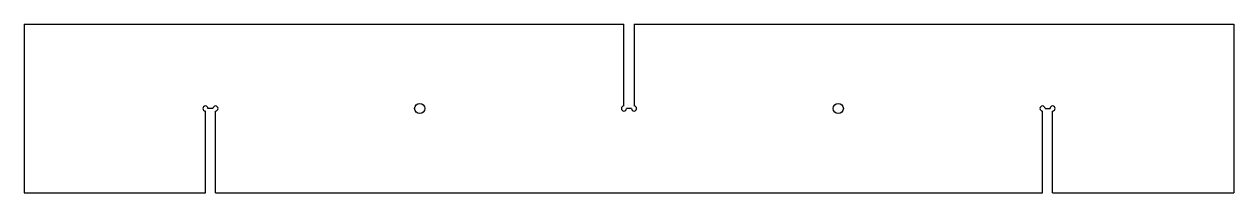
# Model space of a CAD drawing. Header units: millimetres. Extents: x -358 to 358, y 0 to 100.
import ezdxf

# ---------------------------------------------------------------- set-up
doc = ezdxf.new("R2010")
doc.units = ezdxf.units.MM

msp = doc.modelspace()

# ---------------------------------------------------------------- linework, layer by layer
at = {"color": 7, "linetype": 'Continuous', "lineweight": 25}
for p, q in [((-357.62, 100), (-3, 100)), ((-357.62, 100), (-357.62, 0)), ((-3, 51.5), (-3, 100)), ((3, 100), (357.62, 100)), ((3, 100), (3, 51.5)), ((357.62, 100), (357.62, 0)), ((-250.49, 0), (-250.49, 48.5)), ((-245.99, 50), (-248.99, 50)), ((-244.49, 0), (-244.49, 48.5)), ((1.5, 50), (-1.5, 50)), ((244.49, 0), (244.49, 48.5)), ((245.99, 50), (248.99, 50)), ((250.49, 0), (250.49, 48.5)), ((-357.62, 0), (-250.49, 0)), ((-244.49, 0), (244.49, 0)), ((250.49, 0), (357.62, 0))]:
    msp.add_line(p, q, dxfattribs=at)
for centre in [(-123.74, 50), (123.74, 50)]:
    msp.add_circle(centre, 3, dxfattribs=at)
for centre, start, end in [((-250.49, 50), 0, 270), ((-244.49, 50), 270, 180), ((-3, 50), 90, 0), ((3, 50), 180, 90), ((244.49, 50), 0, 270), ((250.49, 50), 270, 180)]:
    msp.add_arc(centre, 1.5, start, end, dxfattribs=at)

doc.saveas('drawing.dxf')
